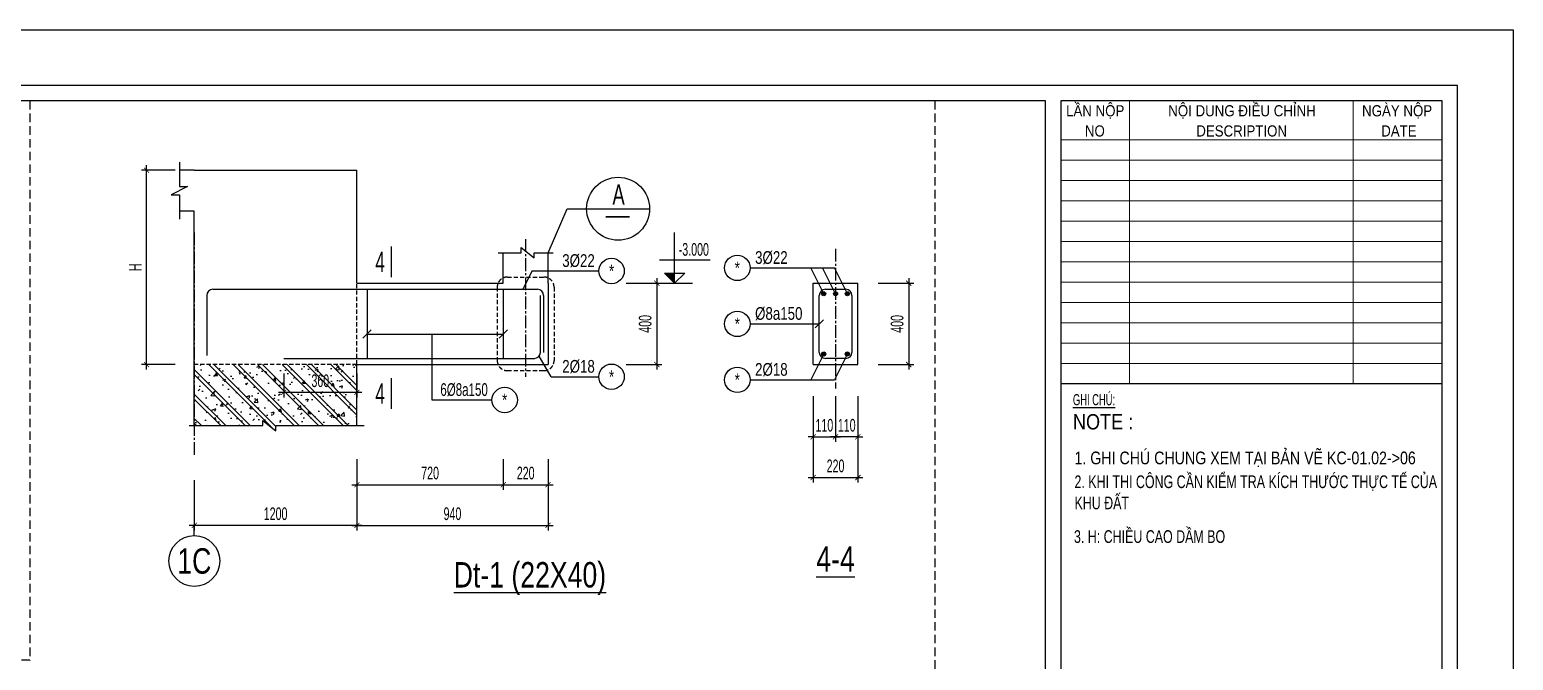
# Model space of a CAD drawing. Extents: x 195594 to 457145, y -254194 to -165094.
# Drawn here: x 413364 to 457145, y -183696 to -165094 of the extents above; entities that cross this region are included whole.
import ezdxf
from ezdxf.enums import TextEntityAlignment as Align

# ---------------------------------------------------------------- set-up
doc = ezdxf.new("R2010")
doc.units = 0
doc.header["$LTSCALE"] = 0.5
doc.header["$MEASUREMENT"] = 0
doc.linetypes.add('CENTER2', pattern=[1.125, 0.75, -0.125, 0.125, -0.125])
doc.linetypes.add('HIDDEN', pattern=[0.375, 0.25, -0.125])
doc.layers.get('0').update_dxf_attribs({"linetype": 'CONTINUOUS'})
doc.layers.get('Defpoints').update_dxf_attribs({"linetype": 'CONTINUOUS'})
for name, color, linetype in [('CDC -TEXT KHUNG', 7, 'CONTINUOUS'), ('CDC-KHUNGTEN', 7, 'CONTINUOUS'), ('CDC.01.AXIS', 160, 'CENTER2'), ('CDC.02.DIM', 1, 'CONTINUOUS'), ('CDC.03.BORDER', 3, 'CONTINUOUS'), ('CDC.04.HIDDEN', 8, 'HIDDEN'), ('CDC.06.TEXT', 2, 'CONTINUOUS'), ('CDC.10.HATCH', 9, 'CONTINUOUS'), ('CDC.11.NOTE', 8, 'CONTINUOUS'), ('CDC.14.STEELNUM', 9, 'CONTINUOUS'), ('KCS_BORDER', 3, 'CONTINUOUS'), ('KCS_CHI', 1, 'CONTINUOUS'), ('KCS_HIDDEN', 8, 'HIDDEN'), ('KCS_SNODE', 6, 'CONTINUOUS'), ('KCS_STEEL', 4, 'CONTINUOUS'), ('KCS_TEXT', 2, 'CONTINUOUS'), ('KCS_TEXT_TMC', 4, 'CONTINUOUS')]:
    doc.layers.add(name, color=color, linetype=linetype)
doc.layers.add('Hatch1', color=250, linetype='CONTINUOUS', lineweight=5)
doc.layers.add('Tpl_Bound', color=1, linetype='CONTINUOUS', plot=False)
doc.styles.add('ARIAL', font='arial.ttf', dxfattribs={"width": 0.6})
doc.styles.add('arial1', font='arial.ttf', dxfattribs={"width": 0.7})
doc.styles.add('Arial_4', font='arial.ttf', dxfattribs={"width": 0.75, "height": 3})
doc.styles.add('KCS_BIGTEXT', font='arial.ttf', dxfattribs={"width": 0.75})
doc.styles.add('KCS_SMTEXT', font='arial.ttf', dxfattribs={"width": 0.75})
doc.styles.add('KT CDC', font='arial.ttf', dxfattribs={"width": 0.85, "height": 200})
doc.dimstyles.new('150X25', dxfattribs={"dimscale": 150, "dimtxt": 2.5, "dimasz": 1, "dimexe": 1, "dimexo": 0, "dimgap": 1, "dimtad": 1, "dimdec": 0, "dimlfac": 0.166667, "dimdsep": 46, "dimtxsty": 'ARIAL', "dimblk": 'ARCHTICK', "dimcen": 1, "dimdle": 1, "dimclrd": 1, "dimclre": 1, "dimclrt": 2, "dimadec": 0, "dimazin": 0, "dimtfac": 0.00072, "dimtdec": 0, "dimtix": 1, "dimtmove": 2, "dimatfit": 3, "dimldrblk": 'ARCHTICK', "dimfxl": 1, "dimtolj": 1, "dimarcsym": 0})

# ---------------------------------------------------------------- blocks, each defined once
blk = doc.blocks.new('_ARCHTICK')
at = {"color": 0, "linetype": 'ByBlock', "const_width": 0.15}
blk.add_lwpolyline([(-0.5, -0.5), (0.5, 0.5)], dxfattribs=at)
blk = doc.blocks.new('*D59')
at = {"layer": 'CDC.02.DIM', "color": 1, "lineweight": -2, "transparency": 16777216}
for p, q in [((423020, -177759), (423020, -179866)), ((428660, -177759), (428660, -179866)), ((422870, -179716), (428810, -179716))]:
    blk.add_line(p, q, dxfattribs=at)
at = {"layer": 'Defpoints', "color": 0, "transparency": 16777216}
for p in [(423020, -177759), (428660, -177759), (428660, -179716)]:
    blk.add_point(p, dxfattribs=at)
at = {"layer": 'CDC.02.DIM', "color": 1, "lineweight": -2, "transparency": 16777216, "xscale": 150, "yscale": 150, "zscale": 150, "rotation": 180}
blk.add_blockref('_ARCHTICK', (423020, -179716), dxfattribs=at)
at = {"layer": 'CDC.02.DIM', "color": 1, "lineweight": -2, "transparency": 16777216, "xscale": 150, "yscale": 150, "zscale": 150}
blk.add_blockref('_ARCHTICK', (428660, -179716), dxfattribs=at)
at = {"layer": 'CDC.02.DIM', "color": 2, "transparency": 16777216, "insert": (425840, -179374), "char_height": 375, "attachment_point": 5, "style": 'ARIAL'}
blk.add_mtext('\\A1;940', dxfattribs=at)
blk = doc.blocks.new('*D60')
at = {"layer": 'CDC.02.DIM', "color": 1, "lineweight": -2, "transparency": 16777216}
for p, q in [((423020, -177759), (423020, -178666)), ((427340, -177759), (427340, -178666)), ((422870, -178516), (427490, -178516))]:
    blk.add_line(p, q, dxfattribs=at)
at = {"layer": 'Defpoints', "color": 0, "transparency": 16777216}
for p in [(423020, -177759), (427340, -177759), (427340, -178516)]:
    blk.add_point(p, dxfattribs=at)
at = {"layer": 'CDC.02.DIM', "color": 1, "lineweight": -2, "transparency": 16777216, "xscale": 150, "yscale": 150, "zscale": 150, "rotation": 180}
blk.add_blockref('_ARCHTICK', (423020, -178516), dxfattribs=at)
at = {"layer": 'CDC.02.DIM', "color": 1, "lineweight": -2, "transparency": 16777216, "xscale": 150, "yscale": 150, "zscale": 150}
blk.add_blockref('_ARCHTICK', (427340, -178516), dxfattribs=at)
at = {"layer": 'CDC.02.DIM', "color": 2, "transparency": 16777216, "insert": (425180, -178174), "char_height": 375, "attachment_point": 5, "style": 'ARIAL'}
blk.add_mtext('\\A1;720', dxfattribs=at)
blk = doc.blocks.new('*D61')
at = {"layer": 'CDC.02.DIM', "color": 1, "lineweight": -2, "transparency": 16777216}
for p, q in [((431869, -172422), (431869, -175122)), ((430969, -172572), (432019, -172572)), ((430969, -174972), (432019, -174972))]:
    blk.add_line(p, q, dxfattribs=at)
at = {"layer": 'Defpoints', "color": 0, "transparency": 16777216}
for p in [(430969, -172572), (430969, -174972), (431869, -174972)]:
    blk.add_point(p, dxfattribs=at)
at = {"layer": 'CDC.02.DIM', "color": 1, "lineweight": -2, "transparency": 16777216, "xscale": 150, "yscale": 150, "zscale": 150}
for p, rotation in [((431869, -172572), 90), ((431869, -174972), 270)]:
    blk.add_blockref('_ARCHTICK', p, dxfattribs=dict(at, rotation=rotation))
at = {"layer": 'CDC.02.DIM', "color": 2, "transparency": 16777216, "insert": (431528, -173772), "char_height": 375, "attachment_point": 5, "rotation": 90, "style": 'ARIAL'}
blk.add_mtext('\\A1;400', dxfattribs=at)
blk = doc.blocks.new('*D62')
at = {"layer": 'CDC.02.DIM', "color": 1, "lineweight": -2, "transparency": 16777216}
for p, q in [((436484, -175905), (436484, -177255)), ((437144, -175905), (437144, -177255)), ((436484, -177105), (436334, -177105)), ((436484, -177105), (437144, -177105)), ((437144, -177105), (437294, -177105))]:
    blk.add_line(p, q, dxfattribs=at)
at = {"layer": 'Defpoints', "color": 0, "transparency": 16777216}
for p in [(436484, -175905), (437144, -175905), (437144, -177105)]:
    blk.add_point(p, dxfattribs=at)
at = {"layer": 'CDC.02.DIM', "color": 1, "lineweight": -2, "transparency": 16777216, "xscale": 150, "yscale": 150, "zscale": 150}
blk.add_blockref('_ARCHTICK', (436484, -177105), dxfattribs=at)
at = {"layer": 'CDC.02.DIM', "color": 1, "lineweight": -2, "transparency": 16777216, "xscale": 150, "yscale": 150, "zscale": 150, "rotation": 180}
blk.add_blockref('_ARCHTICK', (437144, -177105), dxfattribs=at)
at = {"layer": 'CDC.02.DIM', "color": 2, "transparency": 16777216, "insert": (436814, -176764), "char_height": 375, "attachment_point": 5, "style": 'ARIAL'}
blk.add_mtext('\\A1;110', dxfattribs=at)
blk = doc.blocks.new('*D63')
at = {"layer": 'CDC.02.DIM', "color": 1, "lineweight": -2, "transparency": 16777216}
for p, q in [((437144, -175905), (437144, -177255)), ((437804, -175905), (437804, -177255)), ((437144, -177105), (436994, -177105)), ((437804, -177105), (437144, -177105)), ((437804, -177105), (437954, -177105))]:
    blk.add_line(p, q, dxfattribs=at)
at = {"layer": 'Defpoints', "color": 0, "transparency": 16777216}
for p in [(437144, -175905), (437804, -175905), (437144, -177105)]:
    blk.add_point(p, dxfattribs=at)
at = {"layer": 'CDC.02.DIM', "color": 1, "lineweight": -2, "transparency": 16777216, "xscale": 150, "yscale": 150, "zscale": 150}
blk.add_blockref('_ARCHTICK', (437144, -177105), dxfattribs=at)
at = {"layer": 'CDC.02.DIM', "color": 1, "lineweight": -2, "transparency": 16777216, "xscale": 150, "yscale": 150, "zscale": 150, "rotation": 180}
blk.add_blockref('_ARCHTICK', (437804, -177105), dxfattribs=at)
at = {"layer": 'CDC.02.DIM', "color": 2, "transparency": 16777216, "insert": (437474, -176764), "char_height": 375, "attachment_point": 5, "style": 'ARIAL'}
blk.add_mtext('\\A1;110', dxfattribs=at)
blk = doc.blocks.new('*D64')
at = {"layer": 'CDC.02.DIM', "color": 1, "lineweight": -2, "transparency": 16777216}
for p, q in [((436484, -175905), (436484, -178455)), ((437804, -175905), (437804, -178455)), ((436334, -178305), (437954, -178305))]:
    blk.add_line(p, q, dxfattribs=at)
at = {"layer": 'Defpoints', "color": 0, "transparency": 16777216}
for p in [(436484, -175905), (437804, -175905), (437804, -178305)]:
    blk.add_point(p, dxfattribs=at)
at = {"layer": 'CDC.02.DIM', "color": 1, "lineweight": -2, "transparency": 16777216, "xscale": 150, "yscale": 150, "zscale": 150, "rotation": 180}
blk.add_blockref('_ARCHTICK', (436484, -178305), dxfattribs=at)
at = {"layer": 'CDC.02.DIM', "color": 1, "lineweight": -2, "transparency": 16777216, "xscale": 150, "yscale": 150, "zscale": 150}
blk.add_blockref('_ARCHTICK', (437804, -178305), dxfattribs=at)
at = {"layer": 'CDC.02.DIM', "color": 2, "transparency": 16777216, "insert": (437144, -177964), "char_height": 375, "attachment_point": 5, "style": 'ARIAL'}
blk.add_mtext('\\A1;220', dxfattribs=at)
blk = doc.blocks.new('*D65')
at = {"layer": 'CDC.02.DIM', "color": 1, "lineweight": -2, "transparency": 16777216}
for p, q in [((439304, -172422), (439304, -175122)), ((438404, -172572), (439454, -172572)), ((438404, -174972), (439454, -174972))]:
    blk.add_line(p, q, dxfattribs=at)
at = {"layer": 'Defpoints', "color": 0, "transparency": 16777216}
for p in [(438404, -172572), (438404, -174972), (439304, -174972)]:
    blk.add_point(p, dxfattribs=at)
at = {"layer": 'CDC.02.DIM', "color": 1, "lineweight": -2, "transparency": 16777216, "xscale": 150, "yscale": 150, "zscale": 150}
for p, rotation in [((439304, -172572), 90), ((439304, -174972), 270)]:
    blk.add_blockref('_ARCHTICK', p, dxfattribs=dict(at, rotation=rotation))
at = {"layer": 'CDC.02.DIM', "color": 2, "transparency": 16777216, "insert": (438963, -173772), "char_height": 375, "attachment_point": 5, "rotation": 90, "style": 'ARIAL'}
blk.add_mtext('\\A1;400', dxfattribs=at)
blk = doc.blocks.new('KCS_SNODE')
at = {"layer": 'KCS_SNODE'}
blk.add_hatch(color=256, dxfattribs=at).paths.add_polyline_path([(10, 0, 1), (-10, 0, 1)])
blk.add_circle((0, 0), 10, dxfattribs=at)
blk = doc.blocks.new('COS_CD')
at = {"layer": 'CDC.10.HATCH'}
blk.add_hatch(color=256, dxfattribs=at).paths.add_polyline_path([(37.5, 50), (87.5, 0), (87.5, 50)])
at = {"layer": 'CDC.02.DIM'}
for p, q in [((0, 0), (175, 0)), ((37.5, 50), (137.5, 50)), ((87.5, 0), (87.5, 50))]:
    blk.add_line(p, q, dxfattribs=at)
at = {"layer": 'KCS_CHI'}
for q in [(37.5, 50), (137.5, 50)]:
    blk.add_line((87.5, 0), q, dxfattribs=at)
blk = doc.blocks.new('*D66')
at = {"layer": 'CDC.02.DIM', "color": 1, "lineweight": -2, "transparency": 16777216}
for p, q in [((427340, -177759), (427340, -178666)), ((428660, -177759), (428660, -178666)), ((427190, -178516), (428810, -178516))]:
    blk.add_line(p, q, dxfattribs=at)
at = {"layer": 'Defpoints', "color": 0, "transparency": 16777216}
for p in [(427340, -177759), (428660, -177759), (428660, -178516)]:
    blk.add_point(p, dxfattribs=at)
at = {"layer": 'CDC.02.DIM', "color": 1, "lineweight": -2, "transparency": 16777216, "xscale": 150, "yscale": 150, "zscale": 150, "rotation": 180}
blk.add_blockref('_ARCHTICK', (427340, -178516), dxfattribs=at)
at = {"layer": 'CDC.02.DIM', "color": 1, "lineweight": -2, "transparency": 16777216, "xscale": 150, "yscale": 150, "zscale": 150}
blk.add_blockref('_ARCHTICK', (428660, -178516), dxfattribs=at)
at = {"layer": 'CDC.02.DIM', "color": 2, "transparency": 16777216, "insert": (428000, -178174), "char_height": 375, "attachment_point": 5, "style": 'ARIAL'}
blk.add_mtext('\\A1;220', dxfattribs=at)
blk = doc.blocks.new('*D67')
at = {"layer": 'CDC.02.DIM', "color": 1, "lineweight": -2, "transparency": 16777216}
for p, q in [((423020, -177759), (423020, -179866)), ((418222, -178386), (418222, -179866)), ((423170, -179716), (418072, -179716))]:
    blk.add_line(p, q, dxfattribs=at)
at = {"layer": 'Defpoints', "color": 0, "transparency": 16777216}
for p in [(423020, -177759), (418222, -178386), (418222, -179716)]:
    blk.add_point(p, dxfattribs=at)
at = {"layer": 'CDC.02.DIM', "color": 1, "lineweight": -2, "transparency": 16777216, "xscale": 150, "yscale": 150, "zscale": 150, "rotation": 180}
blk.add_blockref('_ARCHTICK', (418222, -179716), dxfattribs=at)
at = {"layer": 'CDC.02.DIM', "color": 1, "lineweight": -2, "transparency": 16777216, "xscale": 150, "yscale": 150, "zscale": 150}
blk.add_blockref('_ARCHTICK', (423020, -179716), dxfattribs=at)
at = {"layer": 'CDC.02.DIM', "color": 2, "transparency": 16777216, "insert": (420621, -179374), "char_height": 375, "attachment_point": 5, "style": 'ARIAL'}
blk.add_mtext('\\A1;1200', dxfattribs=at)
blk = doc.blocks.new('*D68')
at = {"layer": 'CDC.02.DIM', "color": 1, "lineweight": -2, "transparency": 16777216}
for p, q in [((420860, -175238), (420860, -175943)), ((423020, -175238), (423020, -175943)), ((423170, -175793), (420710, -175793))]:
    blk.add_line(p, q, dxfattribs=at)
at = {"layer": 'Defpoints', "color": 0, "transparency": 16777216}
for p in [(420860, -175238), (423020, -175238), (420860, -175793)]:
    blk.add_point(p, dxfattribs=at)
at = {"layer": 'CDC.02.DIM', "color": 1, "lineweight": -2, "transparency": 16777216, "xscale": 150, "yscale": 150, "zscale": 150, "rotation": 180}
blk.add_blockref('_ARCHTICK', (420860, -175793), dxfattribs=at)
at = {"layer": 'CDC.02.DIM', "color": 1, "lineweight": -2, "transparency": 16777216, "xscale": 150, "yscale": 150, "zscale": 150}
blk.add_blockref('_ARCHTICK', (423020, -175793), dxfattribs=at)
at = {"layer": 'CDC.02.DIM', "color": 2, "transparency": 16777216, "insert": (421940, -175451), "char_height": 375, "attachment_point": 5, "style": 'ARIAL'}
blk.add_mtext('\\A1;360', dxfattribs=at)
blk = doc.blocks.new('*D69')
at = {"layer": 'CDC.02.DIM', "color": 1, "lineweight": -2, "transparency": 16777216}
for p, q in [((417657, -169239), (416666, -169239)), ((416816, -175122), (416816, -169089)), ((417657, -174972), (416666, -174972))]:
    blk.add_line(p, q, dxfattribs=at)
at = {"layer": 'Defpoints', "color": 0, "transparency": 16777216}
for p in [(416816, -169239), (417657, -169239), (417657, -174972)]:
    blk.add_point(p, dxfattribs=at)
at = {"layer": 'CDC.02.DIM', "color": 1, "lineweight": -2, "transparency": 16777216, "xscale": 150, "yscale": 150, "zscale": 150}
for p, rotation in [((416816, -169239), 90), ((416816, -174972), 270)]:
    blk.add_blockref('_ARCHTICK', p, dxfattribs=dict(at, rotation=rotation))
at = {"layer": 'CDC.02.DIM', "color": 2, "transparency": 16777216, "insert": (416478, -172105), "char_height": 375, "attachment_point": 5, "rotation": 90, "style": 'ARIAL'}
blk.add_mtext('\\A1;H ', dxfattribs=at)
blk = doc.blocks.new('Khung tên chuẩn')
at = {"layer": 'CDC-KHUNGTEN', "color": 8, "lineweight": 9}
for p, q in [((32304, -189709), (32304, -195275)), ((36704, -189709), (36704, -195275)), ((38454, -190475), (30954, -190475)), ((38454, -190875), (30954, -190875)), ((38454, -191275), (30954, -191275)), ((38454, -191675), (30954, -191675)), ((38454, -192075), (30954, -192075)), ((38454, -192475), (30954, -192475)), ((38454, -192875), (30954, -192875)), ((38454, -193275), (30954, -193275)), ((38454, -193675), (30954, -193675)), ((38454, -194075), (30954, -194075)), ((38454, -194475), (30954, -194475)), ((38454, -194875), (30954, -194875))]:
    blk.add_line(p, q, dxfattribs=at)
at = {"layer": 'CDC-KHUNGTEN', "color": 6, "lineweight": 25}
blk.add_line((38454, -195275), (30954, -195275), dxfattribs=at)
at = {"layer": 'CDC-KHUNGTEN'}
for points in [[(30654, -246309), (30654, -189709), (-40446, -189709), (-40446, -246309)], [(30954, -246309), (38454, -246309), (38454, -189709), (30954, -189709)]]:
    blk.add_lwpolyline(points, close=True, dxfattribs=at)
at = {"layer": 'CDC.10.HATCH', "color": 8}
blk.add_lwpolyline([(-40746, -246609), (38754, -246609), (38754, -189409), (-40746, -189409)], close=True, dxfattribs=at)
at = {"layer": 'Defpoints', "color": 1}
blk.add_lwpolyline([(-44246, -247709), (-44246, -188309), (39854, -188309), (39854, -247709), (-44246, -247709)], close=True, dxfattribs=at)
at = {"layer": 'CDC -TEXT KHUNG', "color": 7, "style": 'KT CDC', "width": 0.85}
for s, p in [('NO', (31426, -190410)), ('DESCRIPTION', (33617, -190410)), ('DATE', (37255, -190410))]:
    blk.add_text(s, height=220, dxfattribs=at).set_placement(p)
at = {"layer": 'CDC -TEXT KHUNG', "char_height": 220, "attachment_point": 2, "line_spacing_factor": 0.941778, "style": 'KT CDC'}
for s, insert, width in [('LẦN NỘP', (31629, -189793), 1464.22), ('NỘI DUNG ĐIỀU CHỈNH', (34517, -189793), 3699.71), ('NGÀY NỘP', (37568, -189793), 1755.59)]:
    blk.add_mtext(s, dxfattribs=dict(at, insert=insert, width=width))
at = {"layer": 'CDC-KHUNGTEN', "color": 7, "style": 'Arial_4', "width": 0.85}
blk.add_text('NOTE :', height=300, dxfattribs=at).set_placement((31190, -196169))
at = {"layer": 'CDC-KHUNGTEN', "color": 6, "insert": (31190, -195475), "char_height": 220, "width": 1881.96, "attachment_point": 1, "style": 'ARIAL'}
blk.add_mtext('{\\LGHI CHÚ:}', dxfattribs=at)

msp = doc.modelspace()

# ---------------------------------------------------------------- hatches: boundary and pattern name
at = {"layer": 'CDC.10.HATCH'}
h = msp.add_hatch(dxfattribs=at)
h.set_pattern_fill('1BETONG2-BOP', color=256, scale=120, style=0, pattern_type=2)
h.set_pattern_definition([(50, (-7869077.7, -2529998), (860.71222, -75.30256), [90, -990]), (355, (-7869077.7, -2529998), (-166.5016, 902.63056), [72, -792]), (100.4514, (-7869005.9, -2530004.26), (694.21126, 827.32745), [76.48823, -841.37053]), (46.1842, (-7869077.7, -2529758), (1280.68926, -198.62282), [135, -1485]), (96.6356, (-7868971, -2529774.5), (1121.59525, 1168.94145), [114.73235, -1262.0556]), (351.1842, (-7869077.7, -2529758), (1121.59433, 1168.94232), [108, -1188]), (21, (-7868957.7, -2529818), (716.28846, -483.14267), [90, -990]), (226, (-7868957.7, -2529818), (806.25855, -438.64777), [72, -792]), (71.4514, (-7868898, -2529858.24), (1008.267154, 387.0366), [76.48823, -841.37053]), (67.5, (-7869077.67, -2529997.98), (-187.09942, 353.249354), [0, -782.4, 0, -804, 0, -795]), (4.5, (-7869077.67, -2529998), (340.021109, 456.123826), [0, -458.4, 0, -764.4, 0, -303]), (327.5, (-7869345.27, -2529997.98), (640.586923, -27.065846), [0, -300, 0, -936, 0, -1242]), (317.5, (-7869465.27, -2529998), (699.823403, 120.12598), [0, -390, 0, -621.6, 0, -882]), (315, (-7869077.67, -2529998), (360.624458, 360.624458), []), (315, (-7869077.67, -2529851), (360.624458, 360.624458), [])])
h.paths.add_polyline_path([(423019.5, -174972), (418222, -174972), (418222, -176772), (420248.9, -176772), (420248.9, -176622), (420623.9, -176922), (420623.9, -176772), (423019.5, -176772)])
h.paths.add_polyline_path([(421535.6, -175165.8), (422343.4, -175165.8), (422343.4, -175736.4), (421535.6, -175736.4)], flags=24)

# ---------------------------------------------------------------- linework, layer by layer
at = {"layer": 'CDC.01.AXIS', "ltscale": 1000}
for p, q in [((418222, -171072), (418222, -177668.5)), ((427999.5, -171275.6), (427999.5, -175332)), ((437144.3, -171559.5), (437144.3, -175675))]:
    msp.add_line(p, q, dxfattribs=at)
at = {"layer": 'CDC.02.DIM'}
msp.add_line((418222, -180015.8), (418222, -179715.8), dxfattribs=at)
msp.add_lwpolyline([(417782.5, -168997.8), (417782.5, -169720.4), (418023.3, -169720.4), (417541.6, -169961.2), (417782.5, -169961.2), (417782.5, -170683.8)], dxfattribs=at)
at = {"layer": 'CDC.03.BORDER'}
for points in [[(418222, -169238.6), (417782.5, -169238.6)], [(418222, -170443), (417782.5, -170443)]]:
    msp.add_lwpolyline(points, dxfattribs=at)
at = {"layer": 'CDC.04.HIDDEN', "ltscale": 2000}
for p, q in [((413363.8, -167193.8), (413363.8, -183706.2)), ((440071.5, -167193.8), (440071.5, -197924.3)), ((358374.1, -183685.9), (413363.8, -183685.9))]:
    msp.add_line(p, q, dxfattribs=at)
at = {"layer": 'CDC.11.NOTE'}
for p, q in [((432394.4, -172572), (432394.4, -171072)), ((431944.4, -171882), (433444.4, -171882)), ((428187, -172212), (427917, -172752)), ((428187, -172212), (430159.5, -172212)), ((434619.9, -172122), (437111.3, -172122)), ((436796.3, -172884), (436415.3, -172122)), ((437144.3, -172884), (436763.3, -172122)), ((437492.3, -172884), (437111.3, -172122)), ((434619.9, -173772), (436664.3, -173772)), ((423319.5, -174072), (427339.5, -174072)), ((436796.3, -174660), (436415.3, -175422)), ((437492.3, -174660), (437111.3, -175422)), ((428749.5, -175332), (428394.7, -174724.8)), ((428749.5, -175332), (430159.5, -175332)), ((434619.9, -175422), (437111.3, -175422))]:
    msp.add_line(p, q, dxfattribs=at)
at = {"layer": 'CDC.11.NOTE', "color": 3}
for p, q in [((436544.3, -173892), (436784.3, -173652)), ((423199.5, -174192), (423439.5, -173952)), ((427219.5, -174192), (427459.5, -173952))]:
    msp.add_line(p, q, dxfattribs=at)
at = {"layer": 'CDC.11.NOTE'}
for points in [[(428659.5, -171672), (429228, -170375.1), (431656.2, -170375.1)], [(425228.7, -174072), (425228.7, -176017.1), (427005.6, -176017.1)]]:
    msp.add_lwpolyline(points, dxfattribs=at)
msp.add_circle((418222, -180765.8), 750, dxfattribs=at)
at = {"layer": 'CDC.14.STEELNUM', "color": 1}
for centre in [(430534.5, -172212), (434244.9, -172122), (434244.9, -173772), (430534.5, -175332), (434244.9, -175422), (427380.6, -176017.1)]:
    msp.add_circle(centre, 375, dxfattribs=at)
at = {"layer": 'KCS_BORDER'}
for p, q in [((418222, -169238.6), (423019.5, -169238.6)), ((423019.5, -172572), (423019.5, -169238.6)), ((418222, -176772), (418222, -170443)), ((427339.5, -172572), (427339.5, -171672)), ((428659.5, -172572), (428659.5, -171672)), ((423019.5, -172572), (427339.5, -172572)), ((428659.5, -172572), (428659.5, -174972)), ((436484.3, -172572), (437804.3, -172572)), ((436484.3, -174972), (436484.3, -172572)), ((437804.3, -174972), (437804.3, -172572)), ((423019.5, -174972), (428659.5, -174972)), ((423019.5, -176772), (423019.5, -174972)), ((436484.3, -174972), (437804.3, -174972))]:
    msp.add_line(p, q, dxfattribs=at)
at = {"layer": 'KCS_BORDER', "color": 1}
for points in [[(427189.5, -171672), (427872, -171672), (427872, -171522), (428247, -171822), (428247, -171672), (428809.5, -171672)], [(418072, -176772), (420248.9, -176772), (420248.9, -176622), (420623.9, -176922), (420623.9, -176772), (423234.9, -176772)]]:
    msp.add_lwpolyline(points, dxfattribs=at)
at = {"layer": 'KCS_BORDER'}
msp.add_circle((430728, -170375.1), 928.2, dxfattribs=at)
at = {"layer": 'KCS_HIDDEN', "ltscale": 1000}
for p, q in [((427459.5, -172392), (428539.5, -172392)), ((423019.5, -174972), (423019.5, -172572)), ((427159.5, -172692), (427159.5, -174852)), ((428839.5, -172692), (428839.5, -174852)), ((428839.5, -172692), (428839.5, -174852)), ((423019.5, -174972), (418222, -174972)), ((427459.5, -175152), (428539.5, -175152))]:
    msp.add_line(p, q, dxfattribs=at)
at = {"layer": 'KCS_HIDDEN', "color": 1, "linetype": 'ByBlock'}
msp.add_lwpolyline([(430361.9, -170611, 48, 48, 0), (431071.4, -170611, 96, 96, 0)], format="xyseb", dxfattribs=at)
at = {"layer": 'KCS_HIDDEN', "ltscale": 1000}
for centre, start, end in [((427459.5, -172692), 90, 180), ((428539.5, -172692), 0, 90), ((428539.5, -172692), 0, 90), ((427459.5, -174852), 180, 270), ((428539.5, -174852), 270, 0), ((428539.5, -174852), 270, 0)]:
    msp.add_arc(centre, 300, start, end, dxfattribs=at)
at = {"layer": 'KCS_STEEL'}
for p, q in [((418590.2, -172932), (418590.2, -174708.4)), ((418770.2, -172752), (428349.1, -172752)), ((423319.5, -172752), (423319.5, -174792)), ((427339.5, -172752), (427339.5, -174792)), ((428434.5, -174612), (428434.5, -172932)), ((428529.1, -172932), (428529.1, -174612)), ((436664.3, -174612), (436664.3, -172932)), ((436844.3, -172752), (437444.3, -172752)), ((437624.3, -172932), (437624.3, -174612)), ((420859.5, -174791.7), (428272.9, -174791)), ((437444.3, -174792), (436844.3, -174792))]:
    msp.add_line(p, q, dxfattribs=at)
for centre, start, end in [((418770.2, -172932), 90, 180), ((428349.1, -172932), 0, 90), ((436844.3, -172932), 90, 180), ((437444.3, -172932), 0, 90), ((428254.5, -174612), 270, 0), ((436844.3, -174612), 180, 270), ((437444.3, -174612), 270, 0)]:
    msp.add_arc(centre, 180, start, end, dxfattribs=at)
at = {"layer": 'KCS_TEXT_TMC'}
for p, q in [((424043.3, -172393), (424043.3, -171493)), ((424043.3, -176277.4), (424043.3, -175377.4))]:
    msp.add_line(p, q, dxfattribs=at)
at = {"layer": 'Tpl_Bound', "color": 1}
msp.add_lwpolyline([(330994.7, -254193.8), (330994.7, -165093.8), (457144.7, -165093.8), (457144.7, -254193.8)], close=True, dxfattribs=at)

# ---------------------------------------------------------------- block references
at = {"layer": 'CDC.11.NOTE', "xscale": 6, "yscale": 6, "zscale": 6}
msp.add_blockref('COS_CD', (431869.4, -172572), dxfattribs=at)
at = {"layer": 'Hatch1', "xscale": 1.5000000007567, "yscale": 1.5000000007567, "zscale": 1.5000000007567}
msp.add_blockref('Khung tên chuẩn', (397363.5, 117369.1), dxfattribs=at)
at = {"layer": 'KCS_STEEL', "xscale": 6, "yscale": 6, "zscale": 6}
for p in [(436796.3, -172884), (437144.3, -172884), (437492.3, -172884), (436796.3, -174660), (437492.3, -174660)]:
    msp.add_blockref('KCS_SNODE', p, dxfattribs=at)

# ---------------------------------------------------------------- texts
at = {"layer": 'CDC.06.TEXT', "style": 'arial1', "width": 0.8}
msp.add_text('1. GHI CHÚ CHUNG XEM TẠI BẢN VẼ KC-01.02->06', height=375, dxfattribs=at).set_placement((444195.2, -177726.5), align=Align.MIDDLE_LEFT)
at = {"layer": 'CDC.06.TEXT', "style": 'arial1', "width": 0.7}
msp.add_text('3. H: CHIỀU CAO DẦM BO', height=375, dxfattribs=at).set_placement((444179.8, -180233.1))
at = {"layer": 'CDC.06.TEXT', "style": 'KCS_SMTEXT', "width": 0.75}
for s, p in [('%%U4-4', (437144.3, -181080.5)), ('%%UDt-1 (22X40)', (428125.2, -181548.2))]:
    msp.add_text(s, height=750, dxfattribs=at).set_placement(p, align=Align.CENTER)
at = {"layer": 'CDC.06.TEXT', "insert": (444195.2, -178241), "char_height": 375, "width": 15884.243, "attachment_point": 1, "style": 'arial1'}
msp.add_mtext('2. KHI THI CÔNG CẦN KIỂM TRA KÍCH THƯỚC THỰC TẾ CỦA \\PKHU ĐẤT', dxfattribs=at)
at = {"layer": 'CDC.14.STEELNUM', "style": 'KCS_SMTEXT', "width": 0.75}
for p in [(430534.5, -172212), (434244.9, -172122), (434244.9, -173772), (430534.5, -175332), (434244.9, -175422), (427380.6, -176017.1)]:
    msp.add_text('*', height=375, dxfattribs=at).set_placement(p, align=Align.MIDDLE_CENTER)
at = {"layer": 'KCS_TEXT', "style": 'KCS_SMTEXT'}
for s, height, width, p in [('A', 600, 0.65, (430741.8, -170257.1)), ('3%%C22', 375, 0.75, (429559.5, -172092)), ('2%%C18', 375, 0.75, (429559.5, -175212)), ('6%%C8a150', 375, 0.65, (426182.4, -175897.1))]:
    msp.add_text(s, height=height, dxfattribs=dict(at, width=width)).set_placement(p, align=Align.CENTER)
at = {"layer": 'KCS_TEXT', "style": 'KCS_SMTEXT', "width": 0.6}
msp.add_text('-3.000', height=375, dxfattribs=at).set_placement((433407.8, -171762), align=Align.RIGHT)
at = {"layer": 'KCS_TEXT', "style": 'KCS_SMTEXT', "width": 0.75}
for s, p in [('3%%C22', (434769.9, -172002)), ('%%C8a150 ', (434769.9, -173652)), ('2%%C18', (434769.9, -175302))]:
    msp.add_text(s, height=375, dxfattribs=at).set_placement(p)
at = {"layer": 'KCS_TEXT', "color": 4, "style": 'KCS_BIGTEXT', "width": 0.75}
msp.add_text('1C', height=750, dxfattribs=at).set_placement((418222, -180765.8), align=Align.MIDDLE_CENTER)
at = {"layer": 'KCS_TEXT_TMC', "style": 'KCS_BIGTEXT', "width": 0.6}
for p in [(423843.3, -172243), (423843.3, -176127.4)]:
    msp.add_text('4', height=600, dxfattribs=at).set_placement(p, align=Align.RIGHT)

# ---------------------------------------------------------------- dimensions: what is measured, and where the dimension line sits
at = {"layer": 'CDC.02.DIM'}
dim = msp.add_linear_dim(base=(416816.1, -169238.6), p1=(417657.1, -174972), p2=(417657.1, -169238.6), angle=90, text='H ', dimstyle='150X25', dxfattribs=at)
dim.commit()
dim.dimension.update_dxf_attribs({"geometry": '*D69', "text_midpoint": (416478.5, -172105.3)})
for base, p1, p2, picture, middle in [((431869.4, -174972), (430969.4, -172572), (430969.4, -174972), '*D61', (431528, -173772)), ((439304.3, -174972), (438404.3, -172572), (438404.3, -174972), '*D65', (438962.9, -173772))]:
    dim = msp.add_linear_dim(base=base, p1=p1, p2=p2, angle=90, dimstyle='150X25', dxfattribs=at)
    dim.commit()
    dim.dimension.update_dxf_attribs({"geometry": picture, "text_midpoint": middle})
for base, p1, p2, picture, middle in [((420859.5, -175792.7), (423019.5, -175237.7), (420859.5, -175237.7), '*D68', (421939.5, -175451.1)), ((437144.3, -177105.5), (436484.3, -175905.5), (437144.3, -175905.5), '*D62', (436814.3, -176764)), ((437804.3, -178305.5), (436484.3, -175905.5), (437804.3, -175905.5), '*D64', (437144.3, -177964)), ((437144.3, -177105.5), (437804.3, -175905.5), (437144.3, -175905.5), '*D63', (437474.3, -176764)), ((428659.5, -179715.8), (423019.5, -177758.6), (428659.5, -177758.6), '*D59', (425839.5, -179374.4)), ((427339.5, -178515.8), (423019.5, -177758.6), (427339.5, -177758.6), '*D60', (425179.5, -178174.4)), ((428659.5, -178515.8), (427339.5, -177758.6), (428659.5, -177758.6), '*D66', (427999.5, -178174.4))]:
    dim = msp.add_linear_dim(base=base, p1=p1, p2=p2, dimstyle='150X25', dxfattribs=at)
    dim.commit()
    dim.dimension.update_dxf_attribs({"geometry": picture, "text_midpoint": middle})
dim = msp.add_linear_dim(base=(418222, -179715.8), p1=(423019.5, -177758.6), p2=(418222, -178385.6), text='1200', dimstyle='150X25', dxfattribs=at)
dim.commit()
dim.dimension.update_dxf_attribs({"geometry": '*D67', "text_midpoint": (420620.7, -179374.4)})

doc.saveas('drawing.dxf')
